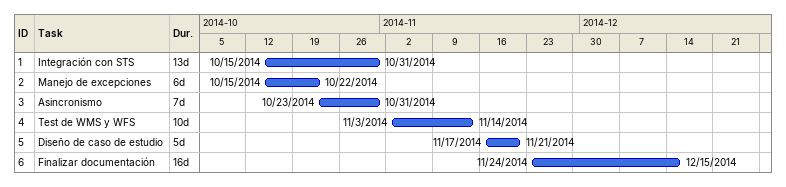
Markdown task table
| ID | Task | Duration | Start | Finish |
|---|---|---|---|---|
| 1 | Integración con STS | 13d | 2014-10-15 | 2014-10-31 |
| 2 | Manejo de excepciones | 6d | 2014-10-15 | 2014-10-22 |
| 3 | Asincronismo | 7d | 2014-10-23 | 2014-10-31 |
| 4 | Test de WMS y WFS | 10d | 2014-11-03 | 2014-11-14 |
| 5 | Diseño de caso de estudio | 5d | 2014-11-17 | 2014-11-21 |
| 6 | Finalizar documentación | 16d | 2014-11-24 | 2014-12-15 |
